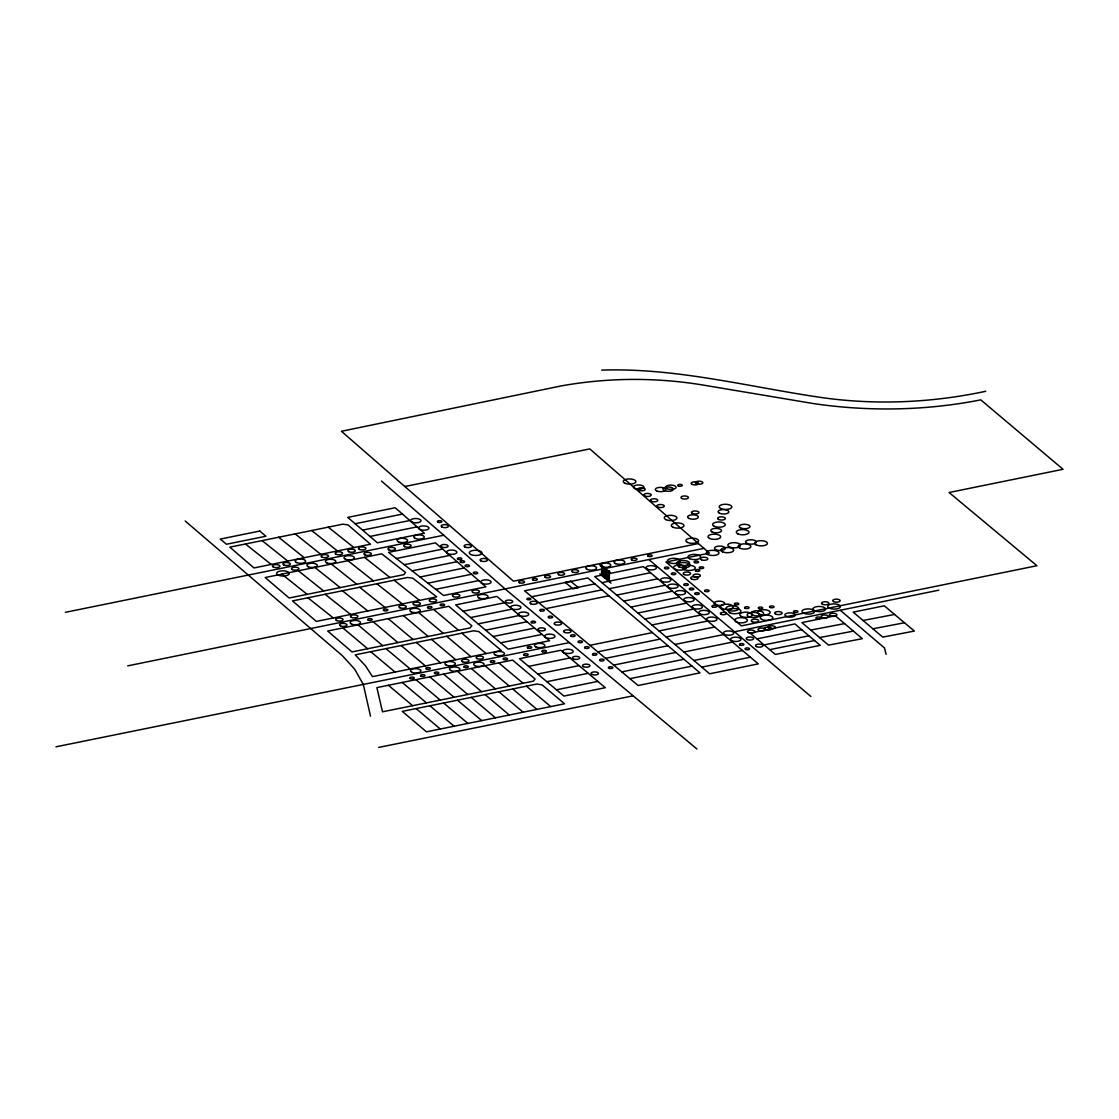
<?xml version="1.0" encoding="UTF-8"?>
<svg xmlns="http://www.w3.org/2000/svg" width="1119" height="1119" viewBox="0 0 1119 1119"><rect width="100%" height="100%" fill="white"/><g stroke="black" fill="none" stroke-linecap="round" stroke-linejoin="round"><path stroke-width="1.5" d="M601.588 575.292L601.714 564.228M602.134 575.739L602.218 568.998L605.519 568.368L608.75 574.425L608.666 581.181M603.463 576.858L603.547 570.214L605.407 568.564L607.253 573.306L607.113 579.88M604.68 577.866L604.708 575.418L605.253 578.341M609.296 581.698L609.421 570.648M938.855 590.175L734.512 631.787L648.894 559.556L127.706 665.861M311.697 530.518L342.932 524.154L347.981 524.895L370.473 544.198L253.999 567.948L229.815 547.163L311.697 530.518L337.448 550.968M314.901 567.431L381.691 553.821L405.526 572.48L403.945 574.62L289.15 598.008L265.161 577.53L314.901 567.431L340.204 587.615M325.111 594.287L407.638 577.474L412.799 578.201L436.69 596.903L316.355 621.423L292.493 600.917L325.111 594.287L350.541 614.443M388.419 685.262L376.893 687.639L382.488 711.81L533.357 681.163L535.106 679.037L512.6 660.084L388.419 685.262L412.631 705.697M429.92 705.795L536.826 684.059L542.044 684.828L564.549 703.781L426.479 731.826L402.267 711.39L429.92 705.795L454.132 726.231M355.171 523.734L402.476 514.083L424.353 533.217L377.383 542.799L347.743 517.398L395.175 507.732L402.476 514.083M362.654 530.112L409.736 520.517M369.955 536.463L417.037 526.867M65.406 612.317L443.739 535.246L505.061 588.916L696.941 749.017M396.434 558.507L442.606 549.079L485.898 586.846L443.6 595.504L388.545 552.38L435.459 542.869L442.606 549.079M404.267 564.703L449.74 555.402M420.101 577.012L464.189 567.976M427.878 583.167L471.449 574.271M418.52 612.443L327.699 631.032L351.995 651.915L470.134 627.913L471.882 625.787L448.775 606.302L418.52 612.443L443.278 633.354M531.707 596.777L638.11 685.499L700.004 672.855L587.881 577.95L524.559 590.804L531.707 596.777L594.874 583.894M601.952 582.649L709.614 673.792L758.318 663.889L643.327 566.62L594.693 576.579L601.952 582.649L650.475 572.718M538.924 602.679L601.854 589.853M609.1 588.734L657.622 578.817M546.03 608.61L608.96 595.784M385.943 648.628L473.603 630.794L478.82 631.578L501.326 650.531L372.473 676.631L365.479 665.819L355.227 654.839L385.943 648.628L410.211 668.994M630.78 607.099L679.303 597.168M644.922 619.017L693.444 609.086M659.063 630.948L707.586 621.017M589.951 645.327L652.419 632.585M666.099 636.949L714.621 627.018M597.826 651.817L660.07 639.103M613.674 665.106L675.806 652.419M683.863 652.027L732.511 642.068M693.878 660.49L742.526 650.531M701.809 667.134L750.331 657.203M404.854 486.513L589.783 448.915L709.432 553.15L665.973 562.018L741.393 625.871L1036.921 565.724L949.066 492.514L1063.05 469.295L980.79 399.861C925.903 410.715 869.169 411.708 813.835 403.637L701.613 384.81C655.161 377.299 607.407 377.607 561.095 385.943L341.435 431.277L513.509 581.195L698.382 543.54M412.156 570.844L457 561.71M435.767 589.293L478.708 580.579M648.894 559.556L703.935 548.366M463.112 611.24L508.124 649.146L549.555 640.711L496.948 596.441L455.685 604.903L463.112 611.24L504.543 602.805M470.651 617.548L512.082 609.114M616.583 595.112L665.273 585.223M478.191 623.856L519.51 615.45M623.745 601.099L672.323 591.21M485.618 630.193L527.049 621.758M493.157 636.501L534.588 628.067M637.76 613.044L686.465 603.141M500.697 642.824L542.016 634.403M651.901 624.975L700.606 615.072M55.95 746.821L569.459 642.586M528.644 666.378L569.963 657.958M675.009 644.446L723.587 634.571M537.735 674.03L579.055 665.609M546.813 681.681L588.188 673.316L605.295 687.695L563.92 696.074L519.51 658.685L560.829 650.265L588.188 673.316M756.92 638.879L801.75 629.745L820.241 645.341L775.411 654.461L750.15 633.116L794.938 623.94L801.75 629.745M621.758 671.89L683.947 659.259M764.137 644.908L808.855 635.802M556.437 689.808L597.868 681.373M769.746 649.663L814.576 640.53M629.969 678.66L692.088 666.099M378.726 747.408L633.312 695.78M605.589 658.308L667.987 645.747M810.757 630.053L844.565 623.605L862.343 638.683L828.536 645.131L801.903 622.598L835.278 615.772L844.565 623.605M863.043 620.472L894.543 614.457L914.363 631.06L882.737 637.103L853.196 612.149L884.318 605.799L894.543 614.457M819.57 637.578L853.377 631.13M872.89 628.78L904.516 622.751M985.741 391.286C930.658 403.05 873.533 405.4 817.779 396.993C746.135 386.251 674.715 367.605 601.714 370.123M364.458 557.318L389.874 577.46M347.925 560.675L373.34 580.817M376.809 583.712L402.281 603.91M307.879 597.77L333.364 617.982M328.175 527.119L353.982 547.611M245.425 543.974L271.232 564.466M394.154 580.215L419.457 600.385M295.164 533.875L320.789 554.339M331.378 564.032L356.737 584.244M359.633 587.251L384.936 607.421M278.617 537.232L304.256 557.696M342.4 590.734L367.759 610.96M262.084 540.603L287.765 561.109M298.353 570.788L323.657 590.972M281.82 574.145L307.179 594.371M601.141 564.927L609.981 572.285M603.547 570.214L607.197 573.25M603.505 573.362L607.155 576.397M599.882 573.865L611.002 583.125M498.766 662.882L523.035 683.247M526.392 686.157L550.716 706.579M433.612 609.407L458.482 630.305M461.839 633.214L486.108 653.58M484.947 665.679L509.271 686.087M446.635 636.263L470.959 656.685M431.472 639.369L455.741 659.734M388.209 618.639L413.023 639.481M416.268 642.418L440.592 662.84M401.106 645.523L425.374 665.889M429.794 676.897L454.062 697.263M457.419 700.172L481.743 720.594M415.96 679.695L440.285 700.102M443.586 702.97L467.91 723.392M342.848 627.927L367.619 648.726M370.739 651.678L395.063 672.099M512.74 688.982L536.938 709.418M498.906 691.78L523.119 712.216M471.225 668.463L495.437 688.884M403.358 615.548L428.115 636.459M457.391 671.26L481.604 691.682M485.073 694.577L509.285 715.013M443.628 674.1L467.77 694.479M471.239 697.375L495.451 717.811M373.159 621.716L397.86 642.586M358.01 624.822L382.712 645.691M402.253 682.464L426.451 702.9M416.1 708.593L440.299 729.029M734.512 631.787L810.869 696.466M840.369 610.359L884.528 648.013L886.08 654.335M185.181 521.006L342.344 655.664L354.653 669.148L363.325 684.464L370.529 716.23M381.523 481.058L443.739 535.246M604.19 571.11L604.847 573.949L604.19 571.11M605.547 575.935L605.855 577.963L605.547 575.935M259.762 531.049L220.345 539.064L226.458 544.254L265.874 536.239L259.762 531.049M570.732 581.293L565.137 582.37L572.844 588.79L578.439 587.699L570.732 581.293M678.338 485.926A2.252 0.923 0.7 0 0 682.17 485.646A2.252 0.923 0.7 0 0 679.583 484.415A2.252 0.923 0.7 0 0 678.338 485.926M681.891 498.487A3.735 1.525 0.7 0 0 688.227 498.025A3.735 1.525 0.7 0 0 683.933 495.997A3.735 1.525 0.7 0 0 681.891 498.487M692.06 484.373A3.735 1.525 0.7 0 0 698.396 483.912A3.735 1.525 0.7 0 0 694.102 481.883A3.735 1.525 0.7 0 0 692.06 484.373M696.312 483.702A3.735 1.525 0.7 0 0 702.648 483.24A3.735 1.525 0.7 0 0 698.368 481.212A3.735 1.525 0.7 0 0 696.312 483.702M651.272 501.27A3.735 1.525 0.7 0 0 657.608 500.808A3.735 1.525 0.7 0 0 653.314 498.78A3.735 1.525 0.7 0 0 651.272 501.27M624.78 483.212A6.378 2.616 0.7 0 0 635.606 482.429A6.378 2.616 0.7 0 0 628.277 478.96A6.378 2.616 0.7 0 0 624.78 483.212M638.627 490.29A3.735 1.525 0.7 0 0 644.964 489.814A3.735 1.525 0.7 0 0 640.683 487.8A3.735 1.525 0.7 0 0 638.627 490.29M666.994 488.639A5.245 2.154 0.7 0 0 675.904 487.982A5.245 2.154 0.7 0 0 669.875 485.128A5.245 2.154 0.7 0 0 666.994 488.639M664.28 490.528A5.245 2.154 0.7 0 0 673.19 489.87A5.245 2.154 0.7 0 0 667.162 487.017A5.245 2.154 0.7 0 0 664.28 490.528M657.748 507.033A3.735 1.525 0.7 0 0 664.085 506.557A3.735 1.525 0.7 0 0 659.804 504.529A3.735 1.525 0.7 0 0 657.748 507.033M634.683 488.485A5.245 2.154 0.7 0 0 643.593 487.828A5.245 2.154 0.7 0 0 637.564 484.975A5.245 2.154 0.7 0 0 634.683 488.485M644.712 495.941A3.735 1.525 0.7 0 0 651.048 495.479A3.735 1.525 0.7 0 0 646.768 493.451A3.735 1.525 0.7 0 0 644.712 495.941M656.615 490.905A5.245 2.154 0.7 0 0 665.525 490.248A5.245 2.154 0.7 0 0 659.497 487.394A5.245 2.154 0.7 0 0 656.615 490.905M437.921 522.167A2.252 0.923 0.7 0 0 441.753 521.888A2.252 0.923 0.7 0 0 439.152 520.671A2.252 0.923 0.7 0 0 437.921 522.167M441.599 547.009A3.735 1.525 0.7 0 0 447.936 546.548A3.735 1.525 0.7 0 0 443.642 544.519A3.735 1.525 0.7 0 0 441.599 547.009M442.033 527.105A3.735 1.525 0.7 0 0 448.369 526.643A3.735 1.525 0.7 0 0 444.089 524.615A3.735 1.525 0.7 0 0 442.033 527.105M326.706 562.829A5.245 2.154 0.7 0 0 335.616 562.172A5.245 2.154 0.7 0 0 329.587 559.318A5.245 2.154 0.7 0 0 326.706 562.829M345.253 559.15A5.245 2.154 0.7 0 0 354.177 558.507A5.245 2.154 0.7 0 0 348.149 555.653A5.245 2.154 0.7 0 0 345.253 559.15M419.793 529.441A5.245 2.154 0.7 0 0 428.703 528.797A5.245 2.154 0.7 0 0 422.674 525.944A5.245 2.154 0.7 0 0 419.793 529.441M415.107 538.379A5.245 2.154 0.7 0 0 424.031 537.721A5.245 2.154 0.7 0 0 418.002 534.868A5.245 2.154 0.7 0 0 415.107 538.379M404.616 546.673A3.735 1.525 0.7 0 0 410.939 546.212A3.735 1.525 0.7 0 0 406.659 544.184A3.735 1.525 0.7 0 0 404.616 546.673M348.764 551.709A3.735 1.525 0.7 0 0 355.101 551.247A3.735 1.525 0.7 0 0 350.82 549.219A3.735 1.525 0.7 0 0 348.764 551.709M465.014 547.065A3.735 1.525 0.7 0 0 471.337 546.604A3.735 1.525 0.7 0 0 467.057 544.575A3.735 1.525 0.7 0 0 465.014 547.065M447.726 553.597A5.245 2.154 0.7 0 0 456.636 552.94A5.245 2.154 0.7 0 0 450.607 550.086A5.245 2.154 0.7 0 0 447.726 553.597M308.145 566.732A5.245 2.154 0.7 0 0 317.055 566.088A5.245 2.154 0.7 0 0 311.026 563.235A5.245 2.154 0.7 0 0 308.145 566.732M411.848 522.055A5.245 2.154 0.7 0 0 420.758 521.398A5.245 2.154 0.7 0 0 414.729 518.545A5.245 2.154 0.7 0 0 411.848 522.055M278.155 575.11A6.378 2.616 0.7 0 0 288.982 574.313A6.378 2.616 0.7 0 0 281.666 570.844A6.378 2.616 0.7 0 0 278.155 575.11M273.386 567.081A3.735 1.525 0.7 0 0 279.722 566.62A3.735 1.525 0.7 0 0 275.442 564.591A3.735 1.525 0.7 0 0 273.386 567.081M283.82 564.969A3.735 1.525 0.7 0 0 290.157 564.508A3.735 1.525 0.7 0 0 285.863 562.479A3.735 1.525 0.7 0 0 283.82 564.969M388.88 549.891A3.735 1.525 0.7 0 0 395.203 549.429A3.735 1.525 0.7 0 0 390.923 547.401A3.735 1.525 0.7 0 0 388.88 549.891M322.034 557.136A3.735 1.525 0.7 0 0 328.357 556.661A3.735 1.525 0.7 0 0 324.076 554.632A3.735 1.525 0.7 0 0 322.034 557.136M398.392 541.82A5.245 2.154 0.7 0 0 407.316 541.162A5.245 2.154 0.7 0 0 401.287 538.309A5.245 2.154 0.7 0 0 398.392 541.82M364.85 554.87A3.735 1.525 0.7 0 0 371.172 554.409A3.735 1.525 0.7 0 0 366.892 552.38A3.735 1.525 0.7 0 0 364.85 554.87M296.451 562.521A5.245 2.154 0.7 0 0 305.375 561.878A5.245 2.154 0.7 0 0 299.346 559.024A5.245 2.154 0.7 0 0 296.451 562.521M359.381 549.387A3.735 1.525 0.7 0 0 365.717 548.925A3.735 1.525 0.7 0 0 361.423 546.897A3.735 1.525 0.7 0 0 359.381 549.387M292.409 569.641A3.735 1.525 0.7 0 0 298.731 569.179A3.735 1.525 0.7 0 0 294.451 567.151A3.735 1.525 0.7 0 0 292.409 569.641M336.092 554.283A3.735 1.525 0.7 0 0 342.428 553.821A3.735 1.525 0.7 0 0 338.134 551.793A3.735 1.525 0.7 0 0 336.092 554.283M668.952 587.629A5.245 2.154 0.7 0 0 677.862 586.971A5.245 2.154 0.7 0 0 671.834 584.118A5.245 2.154 0.7 0 0 668.952 587.629M676.366 594.077A5.245 2.154 0.7 0 0 685.29 593.42A5.245 2.154 0.7 0 0 679.261 590.566A5.245 2.154 0.7 0 0 676.366 594.077M822.003 617.478A3.735 1.525 0.7 0 0 828.326 617.017A3.735 1.525 0.7 0 0 824.046 614.988A3.735 1.525 0.7 0 0 822.003 617.478M765.144 629.647A3.735 1.525 0.7 0 0 771.481 629.186A3.735 1.525 0.7 0 0 767.2 627.158A3.735 1.525 0.7 0 0 765.144 629.647M758.892 630.515A3.735 1.525 0.7 0 0 765.214 630.053A3.735 1.525 0.7 0 0 760.934 628.025A3.735 1.525 0.7 0 0 758.892 630.515M664.994 568.564A2.252 0.923 0.7 0 0 668.826 568.284A2.252 0.923 0.7 0 0 666.225 567.067A2.252 0.923 0.7 0 0 664.994 568.564M741.296 616.429A6.378 2.616 0.7 0 0 752.122 615.646A6.378 2.616 0.7 0 0 744.792 612.177A6.378 2.616 0.7 0 0 741.296 616.429M699.781 568.312A2.252 0.923 0.7 0 0 703.599 568.032A2.252 0.923 0.7 0 0 701.012 566.815A2.252 0.923 0.7 0 0 699.781 568.312M736.302 621.94A6.378 2.616 0.7 0 0 747.128 621.143A6.378 2.616 0.7 0 0 739.813 617.674A6.378 2.616 0.7 0 0 736.302 621.94M714.146 526.28A6.378 2.616 0.7 0 0 724.986 525.496A6.378 2.616 0.7 0 0 717.657 522.027A6.378 2.616 0.7 0 0 714.146 526.28M752.541 615.044A6.378 2.616 0.7 0 0 763.368 614.247A6.378 2.616 0.7 0 0 756.052 610.778A6.378 2.616 0.7 0 0 752.541 615.044M722.538 551.807A6.378 2.616 0.7 0 0 733.379 551.01A6.378 2.616 0.7 0 0 726.049 547.541A6.378 2.616 0.7 0 0 722.538 551.807M675.107 569.235A6.378 2.616 0.7 0 0 685.933 568.438A6.378 2.616 0.7 0 0 678.618 564.969A6.378 2.616 0.7 0 0 675.107 569.235M722.063 608.47A6.378 2.616 0.7 0 0 732.889 607.673A6.378 2.616 0.7 0 0 725.56 604.204A6.378 2.616 0.7 0 0 722.063 608.47M803.512 613.184A6.378 2.616 0.7 0 0 814.338 612.387A6.378 2.616 0.7 0 0 807.009 608.918A6.378 2.616 0.7 0 0 803.512 613.184M695.305 594.189A2.252 0.923 0.7 0 0 699.137 593.909A2.252 0.923 0.7 0 0 696.55 592.678A2.252 0.923 0.7 0 0 695.305 594.189M587.153 569.375A5.399 2.21 0.7 0 0 596.315 568.704A5.399 2.21 0.7 0 0 590.119 565.766A5.399 2.21 0.7 0 0 587.153 569.375M601.379 566.564A5.399 2.21 0.7 0 0 610.54 565.892A5.399 2.21 0.7 0 0 604.344 562.955A5.399 2.21 0.7 0 0 601.379 566.564M615.394 563.556A5.399 2.21 0.7 0 0 624.556 562.885A5.399 2.21 0.7 0 0 618.359 559.948A5.399 2.21 0.7 0 0 615.394 563.556M631.857 560.073A2.951 1.203 0.7 0 0 636.851 559.71A2.951 1.203 0.7 0 0 633.48 558.115A2.951 1.203 0.7 0 0 631.857 560.073M572.606 572.061A3.441 1.413 0.7 0 0 578.425 571.627A3.441 1.413 0.7 0 0 574.481 569.767A3.441 1.413 0.7 0 0 572.606 572.061M689.863 589.573A2.252 0.923 0.7 0 0 693.682 589.293A2.252 0.923 0.7 0 0 691.094 588.062A2.252 0.923 0.7 0 0 689.863 589.573M739.967 645.034A2.252 0.923 0.7 0 0 743.799 644.754A2.252 0.923 0.7 0 0 741.198 643.523A2.252 0.923 0.7 0 0 739.967 645.034M721.07 614.303A2.951 1.203 0.7 0 0 726.077 613.939A2.951 1.203 0.7 0 0 722.692 612.345A2.951 1.203 0.7 0 0 721.07 614.303M745.156 608.246A2.252 0.923 0.7 0 0 748.989 607.967A2.252 0.923 0.7 0 0 746.387 606.736A2.252 0.923 0.7 0 0 745.156 608.246M695.878 571.012A2.252 0.923 0.7 0 0 699.711 570.732A2.252 0.923 0.7 0 0 697.123 569.501A2.252 0.923 0.7 0 0 695.878 571.012M678.506 564.773A6.378 2.616 0.7 0 0 689.332 563.99A6.378 2.616 0.7 0 0 682.017 560.521A6.378 2.616 0.7 0 0 678.506 564.773M672.883 527.217A6.378 2.616 0.7 0 0 683.709 526.42A6.378 2.616 0.7 0 0 676.38 522.951A6.378 2.616 0.7 0 0 672.883 527.217M729.854 612.82A6.378 2.616 0.7 0 0 740.694 612.023A6.378 2.616 0.7 0 0 733.365 608.554A6.378 2.616 0.7 0 0 729.854 612.82M665.805 519.608A6.378 2.616 0.7 0 0 676.631 518.81A6.378 2.616 0.7 0 0 669.302 515.341A6.378 2.616 0.7 0 0 665.805 519.608M678.925 566.843A6.378 2.616 0.7 0 0 689.752 566.046A6.378 2.616 0.7 0 0 682.436 562.591A6.378 2.616 0.7 0 0 678.925 566.843M786.153 616.373A5.245 2.154 0.7 0 0 795.063 615.73A5.245 2.154 0.7 0 0 789.035 612.876A5.245 2.154 0.7 0 0 786.153 616.373M707.865 554.576A6.378 2.616 0.7 0 0 718.692 553.793A6.378 2.616 0.7 0 0 711.362 550.324A6.378 2.616 0.7 0 0 707.865 554.576M715.405 604.694A5.245 2.154 0.7 0 0 724.329 604.036A5.245 2.154 0.7 0 0 718.3 601.183A5.245 2.154 0.7 0 0 715.405 604.694M756.318 544.953A6.378 2.616 0.7 0 0 767.144 544.156A6.378 2.616 0.7 0 0 759.815 540.701A6.378 2.616 0.7 0 0 756.318 544.953M833.669 601.63A3.735 1.525 0.7 0 0 840.005 601.169A3.735 1.525 0.7 0 0 835.725 599.141A3.735 1.525 0.7 0 0 833.669 601.63M684.171 569.585A6.378 2.616 0.7 0 0 694.997 568.788A6.378 2.616 0.7 0 0 687.681 565.319A6.378 2.616 0.7 0 0 684.171 569.585M734.875 604.526A2.252 0.923 0.7 0 0 738.694 604.246A2.252 0.923 0.7 0 0 736.106 603.029A2.252 0.923 0.7 0 0 734.875 604.526M770.082 607.449A2.252 0.923 0.7 0 0 773.914 607.169A2.252 0.923 0.7 0 0 771.327 605.938A2.252 0.923 0.7 0 0 770.082 607.449M737.855 533.889A6.378 2.616 0.7 0 0 748.681 533.092A6.378 2.616 0.7 0 0 741.351 529.623A6.378 2.616 0.7 0 0 737.855 533.889M752.206 621.674A3.735 1.525 0.7 0 0 758.528 621.213A3.735 1.525 0.7 0 0 754.248 619.185A3.735 1.525 0.7 0 0 752.206 621.674M669.008 562.605A6.378 2.616 0.7 0 0 679.834 561.808A6.378 2.616 0.7 0 0 672.519 558.339A6.378 2.616 0.7 0 0 669.008 562.605M830.41 615.8A3.735 1.525 0.7 0 0 836.746 615.338A3.735 1.525 0.7 0 0 832.452 613.31A3.735 1.525 0.7 0 0 830.41 615.8M768.921 628.305A3.735 1.525 0.7 0 0 775.257 627.843A3.735 1.525 0.7 0 0 770.963 625.815A3.735 1.525 0.7 0 0 768.921 628.305M748.401 632.585A3.735 1.525 0.7 0 0 754.738 632.109A3.735 1.525 0.7 0 0 750.443 630.095A3.735 1.525 0.7 0 0 748.401 632.585M684.968 601.057A5.245 2.154 0.7 0 0 693.878 600.413A5.245 2.154 0.7 0 0 687.849 597.56A5.245 2.154 0.7 0 0 684.968 601.057M693.262 608.274A5.245 2.154 0.7 0 0 702.173 607.617A5.245 2.154 0.7 0 0 696.144 604.764A5.245 2.154 0.7 0 0 693.262 608.274M700.144 613.897A5.245 2.154 0.7 0 0 709.068 613.24A5.245 2.154 0.7 0 0 703.04 610.387A5.245 2.154 0.7 0 0 700.144 613.897M724.636 634.459A5.245 2.154 0.7 0 0 733.546 633.802A5.245 2.154 0.7 0 0 727.518 630.948A5.245 2.154 0.7 0 0 724.636 634.459M647.286 569.151A5.245 2.154 0.7 0 0 656.196 568.508A5.245 2.154 0.7 0 0 650.167 565.654A5.245 2.154 0.7 0 0 647.286 569.151M761.773 619.422A6.378 2.616 0.7 0 0 772.6 618.625A6.378 2.616 0.7 0 0 765.27 615.156A6.378 2.616 0.7 0 0 761.773 619.422M712.523 606.904A2.448 1.007 0.7 0 0 716.678 606.596A2.448 1.007 0.7 0 0 713.866 605.267A2.448 1.007 0.7 0 0 712.523 606.904M712.104 531.987A5.399 2.21 0.7 0 0 721.265 531.315A5.399 2.21 0.7 0 0 715.069 528.392A5.399 2.21 0.7 0 0 712.104 531.987M727.588 610.107A6.378 2.616 0.7 0 0 738.414 609.309A6.378 2.616 0.7 0 0 731.085 605.841A6.378 2.616 0.7 0 0 727.588 610.107M829.319 608.163A6.378 2.616 0.7 0 0 840.145 607.365A6.378 2.616 0.7 0 0 832.816 603.896A6.378 2.616 0.7 0 0 829.319 608.163M718.552 519.482A3.93 1.609 0.7 0 0 725.21 518.992A3.93 1.609 0.7 0 0 720.706 516.866A3.93 1.609 0.7 0 0 718.552 519.482M739.729 548.156A6.378 2.616 0.7 0 0 750.555 547.359A6.378 2.616 0.7 0 0 743.226 543.89A6.378 2.616 0.7 0 0 739.729 548.156M684.129 574.537A3.735 1.525 0.7 0 0 690.465 574.075A3.735 1.525 0.7 0 0 686.185 572.047A3.735 1.525 0.7 0 0 684.129 574.537M758.78 608.554A2.252 0.923 0.7 0 0 762.612 608.274A2.252 0.923 0.7 0 0 760.025 607.044A2.252 0.923 0.7 0 0 758.78 608.554M740.554 527.93A5.399 2.21 0.7 0 0 749.716 527.259A5.399 2.21 0.7 0 0 743.52 524.321A5.399 2.21 0.7 0 0 740.554 527.93M720.72 508.544A6.378 2.616 0.7 0 0 731.546 507.76A6.378 2.616 0.7 0 0 724.217 504.291A6.378 2.616 0.7 0 0 720.72 508.544M701.361 559.752A3.735 1.525 0.7 0 0 707.684 559.276A3.735 1.525 0.7 0 0 703.403 557.248A3.735 1.525 0.7 0 0 701.361 559.752M822.423 604.246A3.735 1.525 0.7 0 0 828.745 603.77A3.735 1.525 0.7 0 0 824.465 601.756A3.735 1.525 0.7 0 0 822.423 604.246M715.88 549.723A5.399 2.21 0.7 0 0 725.042 549.051A5.399 2.21 0.7 0 0 718.846 546.114A5.399 2.21 0.7 0 0 715.88 549.723M661.749 581.362A5.245 2.154 0.7 0 0 670.659 580.719A5.245 2.154 0.7 0 0 664.63 577.866A5.245 2.154 0.7 0 0 661.749 581.362M747.17 639.536A3.735 1.525 0.7 0 0 753.507 639.061A3.735 1.525 0.7 0 0 749.226 637.033A3.735 1.525 0.7 0 0 747.17 639.536M707.851 620.583A5.245 2.154 0.7 0 0 716.761 619.926A5.245 2.154 0.7 0 0 710.733 617.073A5.245 2.154 0.7 0 0 707.851 620.583M731.84 640.711A5.245 2.154 0.7 0 0 740.75 640.054A5.245 2.154 0.7 0 0 734.721 637.201A5.245 2.154 0.7 0 0 731.84 640.711M648.237 556.311A2.252 0.923 0.7 0 0 652.069 556.031A2.252 0.923 0.7 0 0 649.482 554.8A2.252 0.923 0.7 0 0 648.237 556.311M775.607 614.079A3.735 1.525 0.7 0 0 781.943 613.618A3.735 1.525 0.7 0 0 777.663 611.589A3.735 1.525 0.7 0 0 775.607 614.079M746.891 543.4A5.399 2.21 0.7 0 0 756.052 542.729A5.399 2.21 0.7 0 0 749.856 539.792A5.399 2.21 0.7 0 0 746.891 543.4M748.695 616.681A6.378 2.616 0.7 0 0 759.535 615.884A6.378 2.616 0.7 0 0 752.206 612.415A6.378 2.616 0.7 0 0 748.695 616.681M694.605 562.605A2.252 0.923 0.7 0 0 698.438 562.325A2.252 0.923 0.7 0 0 695.85 561.109A2.252 0.923 0.7 0 0 694.605 562.605M794.028 612.219A2.252 0.923 0.7 0 0 797.861 611.939A2.252 0.923 0.7 0 0 795.259 610.708A2.252 0.923 0.7 0 0 794.028 612.219M709.558 538.449A6.378 2.616 0.7 0 0 720.384 537.652A6.378 2.616 0.7 0 0 713.055 534.183A6.378 2.616 0.7 0 0 709.558 538.449M688.954 518.433A5.399 2.21 0.7 0 0 698.116 517.761A5.399 2.21 0.7 0 0 691.92 514.824A5.399 2.21 0.7 0 0 688.954 518.433M689.514 558.675A6.378 2.616 0.7 0 0 700.34 557.891A6.378 2.616 0.7 0 0 693.025 554.423A6.378 2.616 0.7 0 0 689.514 558.675M719.461 513.243A5.399 2.21 0.7 0 0 728.623 512.572A5.399 2.21 0.7 0 0 722.426 509.635A5.399 2.21 0.7 0 0 719.461 513.243M705.194 591.364A2.252 0.923 0.7 0 0 709.026 591.084A2.252 0.923 0.7 0 0 706.439 589.867A2.252 0.923 0.7 0 0 705.194 591.364M687.444 542.421A6.378 2.616 0.7 0 0 698.27 541.638A6.378 2.616 0.7 0 0 690.955 538.169A6.378 2.616 0.7 0 0 687.444 542.421M691.584 579.069A3.735 1.525 0.7 0 0 697.92 578.607A3.735 1.525 0.7 0 0 693.626 576.579A3.735 1.525 0.7 0 0 691.584 579.069M759.046 614.009A6.378 2.616 0.7 0 0 769.872 613.212A6.378 2.616 0.7 0 0 762.543 609.743A6.378 2.616 0.7 0 0 759.046 614.009M729.392 546.939A6.378 2.616 0.7 0 0 740.219 546.142A6.378 2.616 0.7 0 0 732.889 542.673A6.378 2.616 0.7 0 0 729.392 546.939M693.92 576.607A3.735 1.525 0.7 0 0 700.256 576.145A3.735 1.525 0.7 0 0 695.976 574.117A3.735 1.525 0.7 0 0 693.92 576.607M692.409 513.467A3.735 1.525 0.7 0 0 698.746 513.006A3.735 1.525 0.7 0 0 694.465 510.977A3.735 1.525 0.7 0 0 692.409 513.467M814.52 610.736A6.378 2.616 0.7 0 0 825.346 609.939A6.378 2.616 0.7 0 0 818.031 606.47A6.378 2.616 0.7 0 0 814.52 610.736M684.394 585.195A2.252 0.923 0.7 0 0 688.227 584.915A2.252 0.923 0.7 0 0 685.639 583.684A2.252 0.923 0.7 0 0 684.394 585.195M671.918 574.355A2.252 0.923 0.7 0 0 675.75 574.075A2.252 0.923 0.7 0 0 673.162 572.844A2.252 0.923 0.7 0 0 671.918 574.355M816.464 618.499A2.252 0.923 0.7 0 0 820.297 618.206A2.252 0.923 0.7 0 0 817.709 616.989A2.252 0.923 0.7 0 0 816.464 618.499M426.423 668.994A2.252 0.923 0.7 0 0 430.256 668.714A2.252 0.923 0.7 0 0 427.668 667.483A2.252 0.923 0.7 0 0 426.423 668.994M410.351 678.576A2.252 0.923 0.7 0 0 414.184 678.296A2.252 0.923 0.7 0 0 411.596 677.079A2.252 0.923 0.7 0 0 410.351 678.576M564.046 652.769A5.245 2.154 0.7 0 0 572.956 652.111A5.245 2.154 0.7 0 0 566.927 649.258A5.245 2.154 0.7 0 0 564.046 652.769M457.895 559.332A2.252 0.923 0.7 0 0 461.727 559.052A2.252 0.923 0.7 0 0 459.126 557.822A2.252 0.923 0.7 0 0 457.895 559.332M460.678 562.242A2.252 0.923 0.7 0 0 464.511 561.962A2.252 0.923 0.7 0 0 461.909 560.731A2.252 0.923 0.7 0 0 460.678 562.242M428.017 607.953A2.252 0.923 0.7 0 0 431.85 607.659A2.252 0.923 0.7 0 0 429.262 606.442A2.252 0.923 0.7 0 0 428.017 607.953M524.224 655.258A2.252 0.923 0.7 0 0 528.056 654.979A2.252 0.923 0.7 0 0 525.468 653.748A2.252 0.923 0.7 0 0 524.224 655.258M578.593 642.39A2.252 0.923 0.7 0 0 582.426 642.11A2.252 0.923 0.7 0 0 579.838 640.879A2.252 0.923 0.7 0 0 578.593 642.39M564.535 632.375A3.735 1.525 0.7 0 0 570.872 631.899A3.735 1.525 0.7 0 0 566.592 629.871A3.735 1.525 0.7 0 0 564.535 632.375M540.435 610.806A2.252 0.923 0.7 0 0 544.268 610.526A2.252 0.923 0.7 0 0 541.68 609.296A2.252 0.923 0.7 0 0 540.435 610.806M503.648 659.483A2.252 0.923 0.7 0 0 507.48 659.203A2.252 0.923 0.7 0 0 504.893 657.972A2.252 0.923 0.7 0 0 503.648 659.483M608.904 668.239A2.252 0.923 0.7 0 0 612.736 667.959A2.252 0.923 0.7 0 0 610.135 666.728A2.252 0.923 0.7 0 0 608.904 668.239M585.195 648.125A2.252 0.923 0.7 0 0 589.028 647.845A2.252 0.923 0.7 0 0 586.426 646.614A2.252 0.923 0.7 0 0 585.195 648.125M519.44 582.733A2.951 1.203 0.7 0 0 524.433 582.356A2.951 1.203 0.7 0 0 521.048 580.761A2.951 1.203 0.7 0 0 519.44 582.733M571.166 636.291A2.252 0.923 0.7 0 0 574.998 636.012A2.252 0.923 0.7 0 0 572.396 634.781A2.252 0.923 0.7 0 0 571.166 636.291M411.736 672.211A5.245 2.154 0.7 0 0 420.66 671.554A5.245 2.154 0.7 0 0 414.631 668.7A5.245 2.154 0.7 0 0 411.736 672.211M450.705 670.491A5.245 2.154 0.7 0 0 459.615 669.833A5.245 2.154 0.7 0 0 453.587 666.98A5.245 2.154 0.7 0 0 450.705 670.491M474.96 665.693A5.245 2.154 0.7 0 0 483.87 665.05A5.245 2.154 0.7 0 0 477.841 662.182A5.245 2.154 0.7 0 0 474.96 665.693M351.366 617.366A3.735 1.525 0.7 0 0 357.702 616.905A3.735 1.525 0.7 0 0 353.408 614.877A3.735 1.525 0.7 0 0 351.366 617.366M399.819 607.743A3.735 1.525 0.7 0 0 406.155 607.281A3.735 1.525 0.7 0 0 401.875 605.253A3.735 1.525 0.7 0 0 399.819 607.743M472.959 592.483A3.735 1.525 0.7 0 0 479.296 592.021A3.735 1.525 0.7 0 0 475.016 589.993A3.735 1.525 0.7 0 0 472.959 592.483M434.899 673.568A2.252 0.923 0.7 0 0 438.732 673.288A2.252 0.923 0.7 0 0 436.144 672.057A2.252 0.923 0.7 0 0 434.899 673.568M477.03 658.573A3.735 1.525 0.7 0 0 483.352 658.112A3.735 1.525 0.7 0 0 479.072 656.084A3.735 1.525 0.7 0 0 477.03 658.573M495.311 654.965A5.245 2.154 0.7 0 0 504.221 654.307A5.245 2.154 0.7 0 0 498.193 651.454A5.245 2.154 0.7 0 0 495.311 654.965M535.763 646.88A5.245 2.154 0.7 0 0 544.673 646.222A5.245 2.154 0.7 0 0 538.645 643.369A5.245 2.154 0.7 0 0 535.763 646.88M533.05 580.02A2.448 1.007 0.7 0 0 537.218 579.726A2.448 1.007 0.7 0 0 534.406 578.383A2.448 1.007 0.7 0 0 533.05 580.02M545.82 637.648A5.245 2.154 0.7 0 0 554.73 637.005A5.245 2.154 0.7 0 0 548.702 634.151A5.245 2.154 0.7 0 0 545.82 637.648M421.08 676.128A2.252 0.923 0.7 0 0 424.912 675.848A2.252 0.923 0.7 0 0 422.325 674.617A2.252 0.923 0.7 0 0 421.08 676.128M464.357 667.344A2.252 0.923 0.7 0 0 468.19 667.064A2.252 0.923 0.7 0 0 465.602 665.833A2.252 0.923 0.7 0 0 464.357 667.344M490.863 662.084A2.252 0.923 0.7 0 0 494.696 661.805A2.252 0.923 0.7 0 0 492.108 660.574A2.252 0.923 0.7 0 0 490.863 662.084M336.553 620.513A3.735 1.525 0.7 0 0 342.876 620.052A3.735 1.525 0.7 0 0 338.595 618.024A3.735 1.525 0.7 0 0 336.553 620.513M555.122 624.556A3.735 1.525 0.7 0 0 561.458 624.08A3.735 1.525 0.7 0 0 557.178 622.052A3.735 1.525 0.7 0 0 555.122 624.556M531.623 622.696A2.252 0.923 0.7 0 0 535.455 622.416A2.252 0.923 0.7 0 0 532.868 621.185A2.252 0.923 0.7 0 0 531.623 622.696M511.775 608.778A5.245 2.154 0.7 0 0 520.685 608.135A5.245 2.154 0.7 0 0 514.656 605.281A5.245 2.154 0.7 0 0 511.775 608.778M506.208 602.554A3.735 1.525 0.7 0 0 512.53 602.092A3.735 1.525 0.7 0 0 508.25 600.064A3.735 1.525 0.7 0 0 506.208 602.554M530.812 603.784A3.735 1.525 0.7 0 0 537.148 603.323A3.735 1.525 0.7 0 0 532.868 601.295A3.735 1.525 0.7 0 0 530.812 603.784M583.447 666.658A3.735 1.525 0.7 0 0 589.783 666.197A3.735 1.525 0.7 0 0 585.503 664.168A3.735 1.525 0.7 0 0 583.447 666.658M351.38 623.982A5.245 2.154 0.7 0 0 360.29 623.339A5.245 2.154 0.7 0 0 354.261 620.486A5.245 2.154 0.7 0 0 351.38 623.982M413.89 604.666A3.735 1.525 0.7 0 0 420.226 604.204A3.735 1.525 0.7 0 0 415.932 602.176A3.735 1.525 0.7 0 0 413.89 604.666M411.191 611.855A5.245 2.154 0.7 0 0 420.101 611.198A5.245 2.154 0.7 0 0 414.072 608.344A5.245 2.154 0.7 0 0 411.191 611.855M453.363 596.595A3.735 1.525 0.7 0 0 459.699 596.119A3.735 1.525 0.7 0 0 455.419 594.091A3.735 1.525 0.7 0 0 453.363 596.595M478.904 597.952A5.245 2.154 0.7 0 0 487.828 597.294A5.245 2.154 0.7 0 0 481.799 594.441A5.245 2.154 0.7 0 0 478.904 597.952M527.455 599.49A1.958 0.811 0.7 0 0 530.798 599.252A1.958 0.811 0.7 0 0 528.532 598.175A1.958 0.811 0.7 0 0 527.455 599.49M383.929 610.554A2.252 0.923 0.7 0 0 387.761 610.275A2.252 0.923 0.7 0 0 385.174 609.058A2.252 0.923 0.7 0 0 383.929 610.554M440.69 605.477A2.252 0.923 0.7 0 0 444.523 605.197A2.252 0.923 0.7 0 0 441.935 603.966A2.252 0.923 0.7 0 0 440.69 605.477M368.263 620.136A2.252 0.923 0.7 0 0 372.095 619.856A2.252 0.923 0.7 0 0 369.494 618.625A2.252 0.923 0.7 0 0 368.263 620.136M527.804 648.041A2.252 0.923 0.7 0 0 531.637 647.761A2.252 0.923 0.7 0 0 529.049 646.53A2.252 0.923 0.7 0 0 527.804 648.041M542.435 651.762A2.252 0.923 0.7 0 0 546.268 651.482A2.252 0.923 0.7 0 0 543.666 650.251A2.252 0.923 0.7 0 0 542.435 651.762M470.833 554.548A6.378 2.616 0.7 0 0 481.66 553.765A6.378 2.616 0.7 0 0 474.33 550.296A6.378 2.616 0.7 0 0 470.833 554.548M519.58 615.562A5.245 2.154 0.7 0 0 528.49 614.918A5.245 2.154 0.7 0 0 522.461 612.065A5.245 2.154 0.7 0 0 519.58 615.562M538.882 630.347A3.735 1.525 0.7 0 0 545.205 629.885A3.735 1.525 0.7 0 0 540.925 627.857A3.735 1.525 0.7 0 0 538.882 630.347M573.236 658.867A3.735 1.525 0.7 0 0 579.558 658.406A3.735 1.525 0.7 0 0 575.278 656.377A3.735 1.525 0.7 0 0 573.236 658.867M430.144 601.421A3.735 1.525 0.7 0 0 436.466 600.959A3.735 1.525 0.7 0 0 432.186 598.931A3.735 1.525 0.7 0 0 430.144 601.421M481.967 583.363A5.245 2.154 0.7 0 0 490.877 582.705A5.245 2.154 0.7 0 0 484.849 579.852A5.245 2.154 0.7 0 0 481.967 583.363M465.574 566.368A2.252 0.923 0.7 0 0 469.407 566.088A2.252 0.923 0.7 0 0 466.805 564.871A2.252 0.923 0.7 0 0 465.574 566.368M473.813 573.543A2.252 0.923 0.7 0 0 477.645 573.264A2.252 0.923 0.7 0 0 475.057 572.033A2.252 0.923 0.7 0 0 473.813 573.543M481.002 560.969A3.735 1.525 0.7 0 0 487.338 560.507A3.735 1.525 0.7 0 0 483.044 558.479A3.735 1.525 0.7 0 0 481.002 560.969M548.758 617.66A2.252 0.923 0.7 0 0 552.59 617.38A2.252 0.923 0.7 0 0 549.988 616.149A2.252 0.923 0.7 0 0 548.758 617.66M462.497 661.735A3.735 1.525 0.7 0 0 468.833 661.273A3.735 1.525 0.7 0 0 464.539 659.245A3.735 1.525 0.7 0 0 462.497 661.735M446.145 665.064A5.245 2.154 0.7 0 0 455.069 664.42A5.245 2.154 0.7 0 0 449.041 661.567A5.245 2.154 0.7 0 0 446.145 665.064M600.162 660.644A2.252 0.923 0.7 0 0 603.994 660.364A2.252 0.923 0.7 0 0 601.407 659.133A2.252 0.923 0.7 0 0 600.162 660.644M593 654.909A2.252 0.923 0.7 0 0 596.833 654.629A2.252 0.923 0.7 0 0 594.231 653.398A2.252 0.923 0.7 0 0 593 654.909M545.429 577.502A2.951 1.203 0.7 0 0 550.422 577.138A2.951 1.203 0.7 0 0 547.037 575.53A2.951 1.203 0.7 0 0 545.429 577.502M558.661 574.76A3.441 1.413 0.7 0 0 564.494 574.327A3.441 1.413 0.7 0 0 560.549 572.466A3.441 1.413 0.7 0 0 558.661 574.76M340.484 625.871A3.735 1.525 0.7 0 0 346.806 625.409A3.735 1.525 0.7 0 0 342.526 623.381A3.735 1.525 0.7 0 0 340.484 625.871M756.458 646.614A3.735 1.525 0.7 0 0 762.78 646.153A3.735 1.525 0.7 0 0 758.5 644.124A3.735 1.525 0.7 0 0 756.458 646.614M745.59 649.44A2.252 0.923 0.7 0 0 749.422 649.16A2.252 0.923 0.7 0 0 746.835 647.929A2.252 0.923 0.7 0 0 745.59 649.44M591.951 674.407A3.735 1.525 0.7 0 0 598.287 673.946A3.735 1.525 0.7 0 0 593.993 671.918A3.735 1.525 0.7 0 0 591.951 674.407"/></g></svg>
